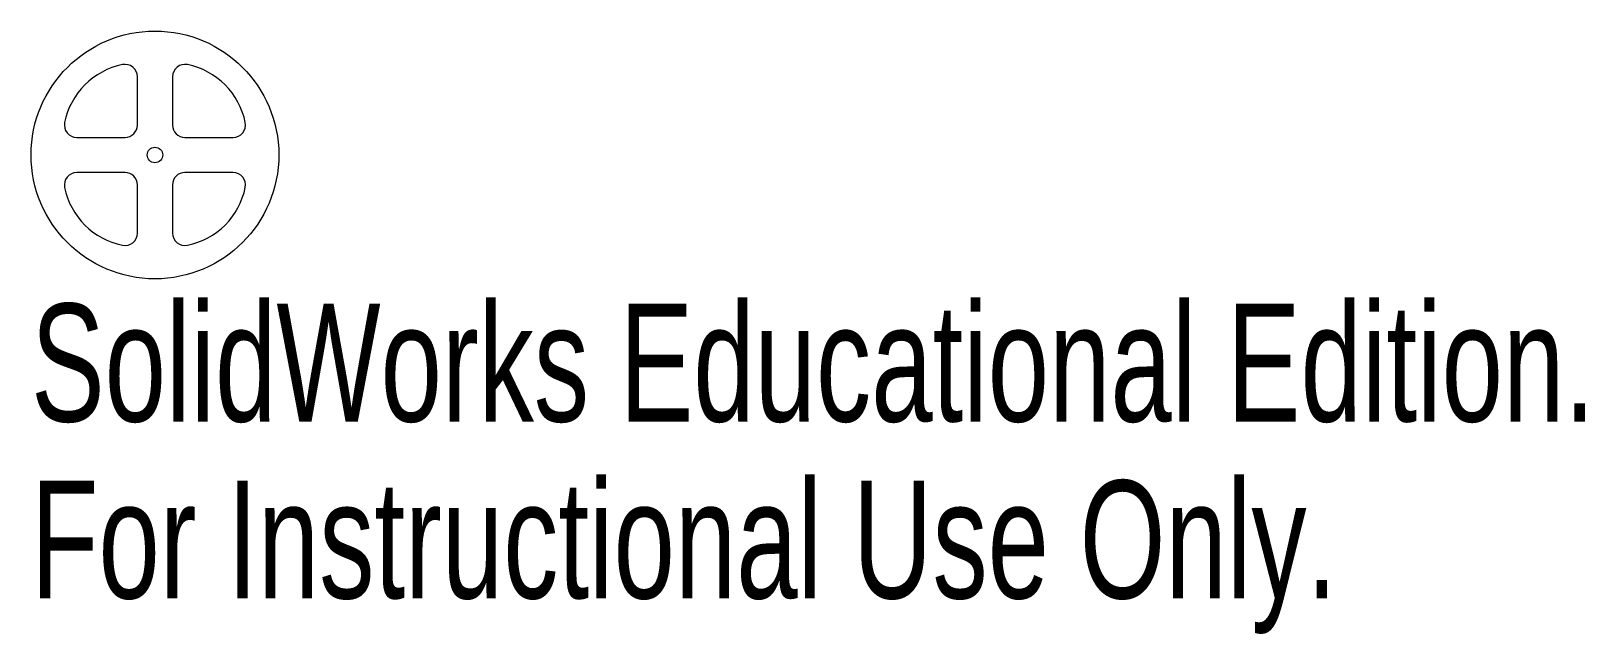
# Model space of a CAD drawing. Header units: inches. Extents: x -0.2 to 2.31, y -0.77 to 0.2.
import ezdxf

# ---------------------------------------------------------------- set-up
doc = ezdxf.new("R2010")
doc.units = ezdxf.units.IN
doc.header["$MEASUREMENT"] = 0
doc.styles.add('SLDTEXTSTYLE0', font='TXT', dxfattribs={"width": 0.7})

msp = doc.modelspace()

# ---------------------------------------------------------------- linework, layer by layer
at = {"color": 7, "linetype": 'Continuous', "lineweight": 15}
for p, q in [((-0.0283, 0.0483), (-0.0283, 0.1263)), ((0.0283, 0.1263), (0.0283, 0.0483)), ((-0.1263, 0.0283), (-0.0483, 0.0283)), ((0.0483, 0.0283), (0.1263, 0.0283)), ((-0.0483, -0.0283), (-0.1263, -0.0283)), ((-0.0283, -0.1263), (-0.0283, -0.0483)), ((0.0283, -0.0483), (0.0283, -0.1263)), ((0.1263, -0.0283), (0.0483, -0.0283))]:
    msp.add_line(p, q, dxfattribs=at)
for radius in [0.2, 0.0125]:
    msp.add_circle((0, 0), radius, dxfattribs=at)
for centre, radius, start, end in [((-0.0283, 0.0283), 0.12, 101.537, 168.463), ((-0.0483, 0.1263), 0.02, 0, 101.537), ((0.0483, 0.1263), 0.02, 78.463, 180), ((0.0283, 0.0283), 0.12, 11.537, 78.463), ((-0.1263, 0.0483), 0.02, 168.463, 270), ((0.1263, 0.0483), 0.02, 270, 11.537), ((-0.0483, 0.0483), 0.02, 270, 0), ((0.0483, 0.0483), 0.02, 180, 270), ((-0.1263, -0.0483), 0.02, 90, 191.537), ((-0.0483, -0.0483), 0.02, 0, 90), ((0.0483, -0.0483), 0.02, 90, 180), ((0.1263, -0.0483), 0.02, 348.463, 90), ((-0.0283, -0.0283), 0.12, 191.537, 258.463), ((0.0283, -0.0283), 0.12, 281.537, 348.463), ((-0.0483, -0.1263), 0.02, 258.463, 0), ((0.0483, -0.1263), 0.02, 180, 281.537)]:
    msp.add_arc(centre, radius, start, end, dxfattribs=at)

# ---------------------------------------------------------------- texts
at = {"color": 7, "linetype": 'Continuous', "char_height": 0.1903, "attachment_point": 1, "style": 'SLDTEXTSTYLE0'}
for s, insert in [('SolidWorks Educational Edition.', (-0.2, -0.2401)), ('For Instructional Use Only.', (-0.2, -0.5256))]:
    msp.add_mtext(s, dxfattribs=dict(at, insert=insert))

doc.saveas('drawing.dxf')
